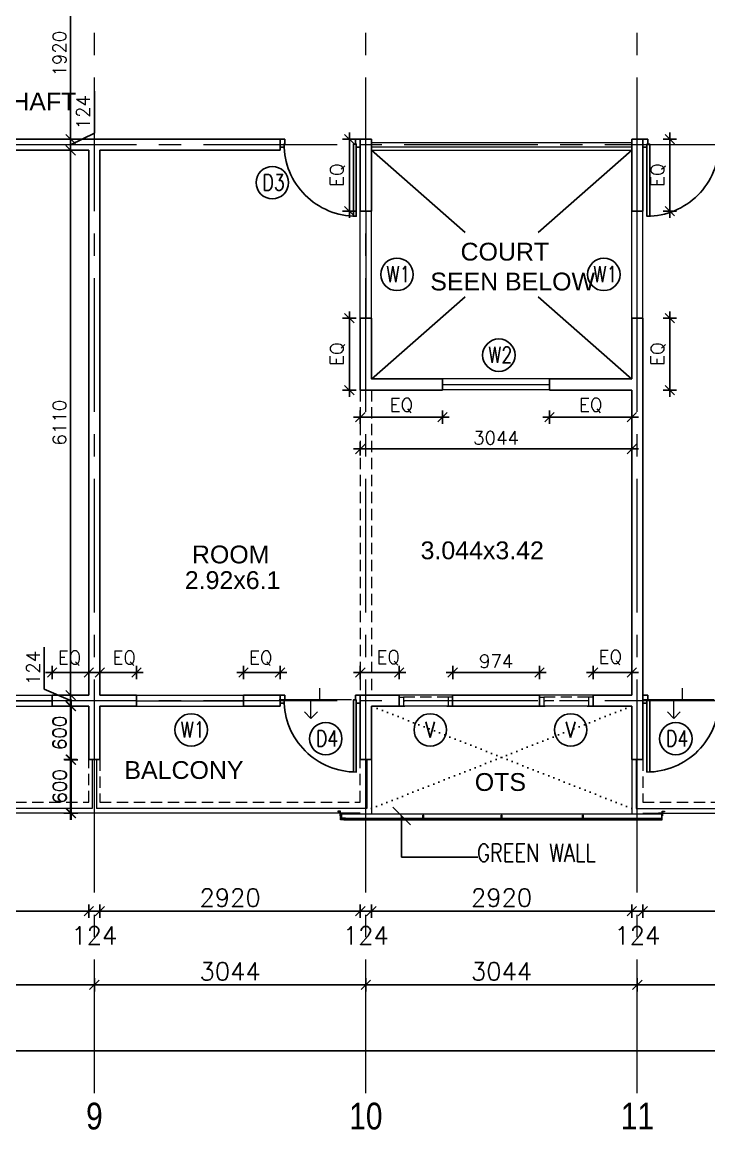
# Model space of a CAD drawing. Header units: inches. Extents: x -234845 to -176446, y -524542 to -442800.
# Drawn here: x -202691 to -194992, y -489235 to -476812 of the extents above; entities that cross this region are included whole.
import ezdxf
from ezdxf.enums import TextEntityAlignment as Align

# ---------------------------------------------------------------- set-up
doc = ezdxf.new("R2010")
doc.units = ezdxf.units.IN
doc.header["$MEASUREMENT"] = 0
doc.header["$PDMODE"] = 34
doc.header["$PDSIZE"] = -10
for name, pattern in [('CENTER2', [1.125, 0.75, -0.125, 0.125, -0.125]), ('DASHED', [19.05, 12.7, -6.35]), ('DOT2', [0.125, 0, -0.125]), ('HIDDEN', [0.375, 0.25, -0.125])]:
    doc.linetypes.add(name, pattern=pattern)
for name, color, linetype in [('ADOOR', 14, 'Continuous'), ('arrow', 23, 'Continuous'), ('Dim dotted', 30, 'Continuous'), ('Dimension', 10, 'Continuous'), ('DOOR', 34, 'Continuous'), ('GA', 4, 'Continuous'), ('GFRG PANELS', 4, 'Continuous'), ('GRID-TAGS', 31, 'Continuous'), ('MISC', 2, 'Continuous'), ('rail', 11, 'Continuous'), ('win tag', 144, 'Continuous')]:
    doc.layers.add(name, color=color, linetype=linetype)
for name, color, linetype, lineweight in [('DIM', 20, 'Continuous', 25), ('Grid', 254, 'Continuous', 15), ('TEXT', 32, 'Continuous', 18), ('win', 14, 'Continuous', 13)]:
    doc.layers.add(name, color=color, linetype=linetype, lineweight=lineweight)
doc.styles.add('ARIAL', font='arial.ttf')
doc.styles.add('RMTXT', font='romans.shx')
doc.styles.get("Standard").update_dxf_attribs({"font": 'arial.ttf'})
doc.styles.add('style1', font='romans.shx', dxfattribs={"width": 0.8})
doc.dimstyles.new('ELEV-DIM', dxfattribs={"dimtxt": 150, "dimasz": 1, "dimexe": 100, "dimexo": 150, "dimgap": 50, "dimtad": 1, "dimdec": 0, "dimzin": 0, "dimdsep": 46, "dimtxsty": 'RMTXT', "dimblk": 'ARH4', "dimcen": 0.09375, "dimdle": 100, "dimse1": 1, "dimse2": 1, "dimclrd": 256, "dimclre": 256, "dimclrt": 151, "dimadec": 0, "dimazin": 0, "dimtfac": 50, "dimtdec": 0, "dimtofl": 0, "dimtmove": 2, "dimatfit": 3, "dimldrblk": 'OBLIQUE', "dimfxl": 1, "dimtolj": 1, "dimtzin": 0, "dimlwd": -1, "dimlwe": -1, "dimarcsym": 0})

# ---------------------------------------------------------------- blocks, each defined once
blk = doc.blocks.new('D1000')
at = {"layer": 'DOOR'}
for points in [[(0, 940), (0, 1000), (100, 1000), (100, 950), (60, 950), (60, 940)], [(0, 60), (0, 0), (100, 0), (100, 50), (60, 50), (60, 60)]]:
    blk.add_lwpolyline(points, close=True, dxfattribs=at)
blk.add_lwpolyline([(60, 950, -0.414214), (960, 50), (60, 50), (60, 85), (959, 85)], format="xyb", dxfattribs=at)
blk = doc.blocks.new('W')
at = {"layer": 'win'}
for p, q in [((600, 124), (-600, 124)), ((600, 59), (-600, 59)), ((600, 0), (-600, 0))]:
    blk.add_line(p, q, dxfattribs=at)
blk = doc.blocks.new('ARH4')
for p, q in [((0, -75), (0, 75)), ((-53.033, -53.033), (53.033, 53.033)), ((75, 0), (-75, 0))]:
    blk.add_line(p, q)
blk = doc.blocks.new('*D583')
at = {"layer": 'DEFPOINTS', "color": 0, "transparency": 16777216}
for p in [(-183410, -485733), (-223252, -488267), (-223252, -488351)]:
    blk.add_point(p, dxfattribs=at)
at = {"layer": 'Dimension', "transparency": 16777216}
blk.add_line((-183411, -488351), (-223251, -488351), dxfattribs=at)
at = {"layer": 'Dimension', "transparency": 16777216, "rotation": 180}
blk.add_blockref('ARH4', (-223252, -488351), dxfattribs=at)
at = {"layer": 'Dimension', "transparency": 16777216}
blk.add_blockref('ARH4', (-183410, -488351), dxfattribs=at)
at = {"layer": 'Dimension', "color": 151, "lineweight": 0, "transparency": 16777216, "insert": (-203331, -488201), "char_height": 200, "attachment_point": 5, "style": 'RMTXT'}
blk.add_mtext('\\A1;39842', dxfattribs=at)
blk = doc.blocks.new('_Oblique')
at = {"color": 0, "linetype": 'ByBlock', "lineweight": -2}
blk.add_line((-0.5, -0.5), (0.5, 0.5), dxfattribs=at)
blk = doc.blocks.new('*D588')
at = {"layer": 'DEFPOINTS', "color": 0, "transparency": 16777216}
for p in [(-192750, -484865), (-195794, -485878), (-195794, -487608)]:
    blk.add_point(p, dxfattribs=at)
at = {"layer": 'Dimension', "transparency": 16777216}
blk.add_line((-192751, -487608), (-195793, -487608), dxfattribs=at)
at = {"layer": 'Dimension', "transparency": 16777216, "rotation": 180}
blk.add_blockref('ARH4', (-195794, -487608), dxfattribs=at)
at = {"layer": 'Dimension', "transparency": 16777216}
blk.add_blockref('ARH4', (-192750, -487608), dxfattribs=at)
at = {"layer": 'Dimension', "color": 151, "lineweight": 0, "transparency": 16777216, "insert": (-194272, -487458), "char_height": 200, "attachment_point": 5, "style": 'RMTXT'}
blk.add_mtext('\\A1;3044', dxfattribs=at)
blk = doc.blocks.new('*D589')
at = {"layer": 'DEFPOINTS', "color": 0, "transparency": 16777216}
for p in [(-195794, -484865), (-198838, -485878), (-198838, -487608)]:
    blk.add_point(p, dxfattribs=at)
at = {"layer": 'Dimension', "transparency": 16777216}
blk.add_line((-195795, -487608), (-198837, -487608), dxfattribs=at)
at = {"layer": 'Dimension', "transparency": 16777216, "rotation": 180}
blk.add_blockref('ARH4', (-198838, -487608), dxfattribs=at)
at = {"layer": 'Dimension', "transparency": 16777216}
blk.add_blockref('ARH4', (-195794, -487608), dxfattribs=at)
at = {"layer": 'Dimension', "color": 151, "lineweight": 0, "transparency": 16777216, "insert": (-197316, -487458), "char_height": 200, "attachment_point": 5, "style": 'RMTXT'}
blk.add_mtext('\\A1;3044', dxfattribs=at)
blk = doc.blocks.new('*D590')
at = {"layer": 'DEFPOINTS', "color": 0, "transparency": 16777216}
for p in [(-198838, -484865), (-201882, -485878), (-201882, -487608)]:
    blk.add_point(p, dxfattribs=at)
at = {"layer": 'Dimension', "transparency": 16777216}
blk.add_line((-198839, -487608), (-201881, -487608), dxfattribs=at)
at = {"layer": 'Dimension', "transparency": 16777216, "rotation": 180}
blk.add_blockref('ARH4', (-201882, -487608), dxfattribs=at)
at = {"layer": 'Dimension', "transparency": 16777216}
blk.add_blockref('ARH4', (-198838, -487608), dxfattribs=at)
at = {"layer": 'Dimension', "color": 151, "lineweight": 0, "transparency": 16777216, "insert": (-200360, -487458), "char_height": 200, "attachment_point": 5, "style": 'RMTXT'}
blk.add_mtext('\\A1;3044', dxfattribs=at)
blk = doc.blocks.new('*D591')
at = {"layer": 'DEFPOINTS', "color": 0, "transparency": 16777216}
for p in [(-201882, -484865), (-204926, -485878), (-204926, -487608)]:
    blk.add_point(p, dxfattribs=at)
at = {"layer": 'Dimension', "transparency": 16777216}
blk.add_line((-201883, -487608), (-204925, -487608), dxfattribs=at)
at = {"layer": 'Dimension', "transparency": 16777216, "rotation": 180}
blk.add_blockref('ARH4', (-204926, -487608), dxfattribs=at)
at = {"layer": 'Dimension', "transparency": 16777216}
blk.add_blockref('ARH4', (-201882, -487608), dxfattribs=at)
at = {"layer": 'Dimension', "color": 151, "lineweight": 0, "transparency": 16777216, "insert": (-203404, -487458), "char_height": 200, "attachment_point": 5, "style": 'RMTXT'}
blk.add_mtext('\\A1;3044', dxfattribs=at)
blk = doc.blocks.new('A$C22EE04D7')
at = {"layer": 'ADOOR', "linetype": 'Continuous', "lineweight": 0, "ltscale": 10}
blk.add_line((600, 8), (4193, 8), dxfattribs=at)
blk.add_lwpolyline([(650, 58), (600, 58), (600, 8), (606, 8), (606, 52), (650, 52), (650, 58)], dxfattribs=at)
at = {"layer": 'Dimension', "color": 2, "lineweight": 0}
for points in [[(587, 30), (593, 30), (593, -20), (565, -20), (565, -14), (587, -14), (587, 30)], [(633, 75), (593, 75), (593, 0), (633, 0), (633, 7), (600, 7), (600, 68), (633, 68), (633, 75)], [(1516, 24), (1522, 24), (1522, 74), (1494, 74), (1494, 68), (1516, 68), (1516, 24)], [(1528, 24), (1522, 24), (1522, 74), (1550, 74), (1550, 68), (1528, 68), (1528, 24)], [(2394, 24), (2400, 24), (2400, 74), (2372, 74), (2372, 68), (2394, 68), (2394, 24)], [(2406, 24), (2400, 24), (2400, 74), (2428, 74), (2428, 68), (2406, 68), (2406, 24)], [(3306, 24), (3312, 24), (3312, 74), (3284, 74), (3284, 68), (3306, 68), (3306, 24)], [(3318, 24), (3312, 24), (3312, 74), (3340, 74), (3340, 68), (3318, 68), (3318, 24)], [(4160, 75), (4200, 75), (4200, 0), (4160, 0), (4160, 7), (4193, 7), (4193, 68), (4160, 68), (4160, 75)], [(4206, 30), (4200, 30), (4200, -20), (4228, -20), (4228, -14), (4206, -14), (4206, 30)]]:
    blk.add_lwpolyline(points, dxfattribs=at)
at = {"layer": 'Dimension', "lineweight": 0}
for points in [[(600, 58), (1516, 58), (1516, 68), (600, 68)], [(1528, 58), (2394, 58), (2394, 68), (1528, 68)], [(2406, 58), (3306, 58), (3306, 68), (2406, 68)], [(3318, 58), (4193, 58), (4193, 68), (3318, 68)]]:
    blk.add_lwpolyline(points, close=True, dxfattribs=at)
at = {"layer": 'MISC', "color": 8, "lineweight": 0}
blk.add_line((633, 75), (4162, 75), dxfattribs=at)
blk = doc.blocks.new('*D665')
at = {"layer": 'DEFPOINTS', "color": 0, "transparency": 16777216}
for p in [(-204864, -484483), (-201944, -484483), (-201944, -486782)]:
    blk.add_point(p, dxfattribs=at)
at = {"layer": 'Dimension', "transparency": 16777216}
blk.add_line((-204863, -486782), (-201945, -486782), dxfattribs=at)
at = {"layer": 'Dimension', "transparency": 16777216, "rotation": 180}
blk.add_blockref('ARH4', (-204864, -486782), dxfattribs=at)
at = {"layer": 'Dimension', "transparency": 16777216}
blk.add_blockref('ARH4', (-201944, -486782), dxfattribs=at)
at = {"layer": 'Dimension', "color": 151, "lineweight": 0, "transparency": 16777216, "insert": (-203404, -486632), "char_height": 200, "attachment_point": 5, "style": 'RMTXT'}
blk.add_mtext('\\A1;2920', dxfattribs=at)
blk = doc.blocks.new('*D666')
at = {"layer": 'DEFPOINTS', "color": 0, "transparency": 16777216}
for p in [(-201944, -484471), (-201820, -484483), (-201820, -486782)]:
    blk.add_point(p, dxfattribs=at)
at = {"layer": 'Dimension', "transparency": 16777216}
blk.add_line((-201943, -486782), (-201821, -486782), dxfattribs=at)
at = {"layer": 'Dimension', "transparency": 16777216, "rotation": 180}
blk.add_blockref('ARH4', (-201944, -486782), dxfattribs=at)
at = {"layer": 'Dimension', "transparency": 16777216}
blk.add_blockref('ARH4', (-201820, -486782), dxfattribs=at)
at = {"layer": 'Dimension', "color": 151, "lineweight": 0, "transparency": 16777216, "insert": (-201882, -487055), "char_height": 200, "attachment_point": 5, "style": 'RMTXT'}
blk.add_mtext('\\A1;124', dxfattribs=at)
blk = doc.blocks.new('*D667')
at = {"layer": 'DEFPOINTS', "color": 0, "transparency": 16777216}
for p in [(-201820, -484483), (-198900, -484483), (-198900, -486782)]:
    blk.add_point(p, dxfattribs=at)
at = {"layer": 'Dimension', "transparency": 16777216}
blk.add_line((-201819, -486782), (-198901, -486782), dxfattribs=at)
at = {"layer": 'Dimension', "transparency": 16777216, "rotation": 180}
blk.add_blockref('ARH4', (-201820, -486782), dxfattribs=at)
at = {"layer": 'Dimension', "transparency": 16777216}
blk.add_blockref('ARH4', (-198900, -486782), dxfattribs=at)
at = {"layer": 'Dimension', "color": 151, "lineweight": 0, "transparency": 16777216, "insert": (-200360, -486632), "char_height": 200, "attachment_point": 5, "style": 'RMTXT'}
blk.add_mtext('\\A1;2920', dxfattribs=at)
blk = doc.blocks.new('*D668')
at = {"layer": 'DEFPOINTS', "color": 0, "transparency": 16777216}
for p in [(-198900, -484471), (-198776, -484483), (-198776, -486782)]:
    blk.add_point(p, dxfattribs=at)
at = {"layer": 'Dimension', "transparency": 16777216}
blk.add_line((-198899, -486782), (-198777, -486782), dxfattribs=at)
at = {"layer": 'Dimension', "transparency": 16777216, "rotation": 180}
blk.add_blockref('ARH4', (-198900, -486782), dxfattribs=at)
at = {"layer": 'Dimension', "transparency": 16777216}
blk.add_blockref('ARH4', (-198776, -486782), dxfattribs=at)
at = {"layer": 'Dimension', "color": 151, "lineweight": 0, "transparency": 16777216, "insert": (-198838, -487055), "char_height": 200, "attachment_point": 5, "style": 'RMTXT'}
blk.add_mtext('\\A1;124', dxfattribs=at)
blk = doc.blocks.new('*D669')
at = {"layer": 'DEFPOINTS', "color": 0, "transparency": 16777216}
for p in [(-198776, -484483), (-195856, -484483), (-195856, -486782)]:
    blk.add_point(p, dxfattribs=at)
at = {"layer": 'Dimension', "transparency": 16777216}
blk.add_line((-198775, -486782), (-195857, -486782), dxfattribs=at)
at = {"layer": 'Dimension', "transparency": 16777216, "rotation": 180}
blk.add_blockref('ARH4', (-198776, -486782), dxfattribs=at)
at = {"layer": 'Dimension', "transparency": 16777216}
blk.add_blockref('ARH4', (-195856, -486782), dxfattribs=at)
at = {"layer": 'Dimension', "color": 151, "lineweight": 0, "transparency": 16777216, "insert": (-197316, -486632), "char_height": 200, "attachment_point": 5, "style": 'RMTXT'}
blk.add_mtext('\\A1;2920', dxfattribs=at)
blk = doc.blocks.new('*D670')
at = {"layer": 'DEFPOINTS', "color": 0, "transparency": 16777216}
for p in [(-195856, -484471), (-195732, -484483), (-195732, -486782)]:
    blk.add_point(p, dxfattribs=at)
at = {"layer": 'Dimension', "transparency": 16777216}
blk.add_line((-195855, -486782), (-195733, -486782), dxfattribs=at)
at = {"layer": 'Dimension', "transparency": 16777216, "rotation": 180}
blk.add_blockref('ARH4', (-195856, -486782), dxfattribs=at)
at = {"layer": 'Dimension', "transparency": 16777216}
blk.add_blockref('ARH4', (-195732, -486782), dxfattribs=at)
at = {"layer": 'Dimension', "color": 151, "lineweight": 0, "transparency": 16777216, "insert": (-195794, -487055), "char_height": 200, "attachment_point": 5, "style": 'RMTXT'}
blk.add_mtext('\\A1;124', dxfattribs=at)
blk = doc.blocks.new('*D671')
at = {"layer": 'DEFPOINTS', "color": 0, "transparency": 16777216}
for p in [(-195732, -484483), (-192812, -484483), (-192812, -486782)]:
    blk.add_point(p, dxfattribs=at)
at = {"layer": 'Dimension', "transparency": 16777216}
blk.add_line((-195731, -486782), (-192813, -486782), dxfattribs=at)
at = {"layer": 'Dimension', "transparency": 16777216, "rotation": 180}
blk.add_blockref('ARH4', (-195732, -486782), dxfattribs=at)
at = {"layer": 'Dimension', "transparency": 16777216}
blk.add_blockref('ARH4', (-192812, -486782), dxfattribs=at)
at = {"layer": 'Dimension', "color": 151, "lineweight": 0, "transparency": 16777216, "insert": (-194272, -486632), "char_height": 200, "attachment_point": 5, "style": 'RMTXT'}
blk.add_mtext('\\A1;2920', dxfattribs=at)
blk = doc.blocks.new('*D697')
at = {"layer": 'DEFPOINTS', "color": 0, "transparency": 16777216}
for p in [(-201944, -484484), (-202142, -485084), (-201944, -485084)]:
    blk.add_point(p, dxfattribs=at)
at = {"layer": 'Dim dotted', "transparency": 16777216}
blk.add_line((-202142, -484485), (-202142, -485083), dxfattribs=at)
for p, rotation in [((-202142, -484484), 90), ((-202142, -485084), 270)]:
    blk.add_blockref('ARH4', p, dxfattribs=dict(at, rotation=rotation))
at = {"layer": 'Dim dotted', "color": 151, "transparency": 16777216, "insert": (-202269, -484784), "char_height": 150, "attachment_point": 5, "rotation": 90, "style": 'RMTXT'}
blk.add_mtext('\\A1;600', dxfattribs=at)
blk = doc.blocks.new('*D698')
at = {"layer": 'DEFPOINTS', "color": 0, "transparency": 16777216}
for p in [(-201944, -485084), (-202142, -485684), (-201944, -485684)]:
    blk.add_point(p, dxfattribs=at)
at = {"layer": 'Dim dotted', "transparency": 16777216}
blk.add_line((-202142, -485085), (-202142, -485683), dxfattribs=at)
for p, rotation in [((-202142, -485084), 90), ((-202142, -485684), 270)]:
    blk.add_blockref('ARH4', p, dxfattribs=dict(at, rotation=rotation))
at = {"layer": 'Dim dotted', "color": 151, "transparency": 16777216, "insert": (-202267, -485384), "char_height": 150, "attachment_point": 5, "rotation": 90, "style": 'RMTXT'}
blk.add_mtext('\\A1;600', dxfattribs=at)
blk = doc.blocks.new('*D735')
at = {"layer": 'DEFPOINTS', "color": 0, "transparency": 16777216}
for p in [(-195684, -480132), (-195429, -480132), (-195684, -480939)]:
    blk.add_point(p, dxfattribs=at)
at = {"layer": 'Dim dotted', "transparency": 16777216}
blk.add_line((-195429, -480938), (-195429, -480133), dxfattribs=at)
for p, rotation in [((-195429, -480132), 90), ((-195429, -480939), 270)]:
    blk.add_blockref('ARH4', p, dxfattribs=dict(at, rotation=rotation))
at = {"layer": 'Dim dotted', "color": 151, "transparency": 16777216, "insert": (-195561, -480535), "char_height": 150, "attachment_point": 5, "rotation": 90, "style": 'RMTXT'}
blk.add_mtext('\\A1;EQ', dxfattribs=at)
blk = doc.blocks.new('*D736')
at = {"layer": 'DEFPOINTS', "color": 0, "transparency": 16777216}
for p in [(-195684, -478125), (-195429, -478125), (-195684, -478932)]:
    blk.add_point(p, dxfattribs=at)
at = {"layer": 'Dim dotted', "transparency": 16777216}
blk.add_line((-195429, -478931), (-195429, -478126), dxfattribs=at)
for p, rotation in [((-195429, -478125), 90), ((-195429, -478932), 270)]:
    blk.add_blockref('ARH4', p, dxfattribs=dict(at, rotation=rotation))
at = {"layer": 'Dim dotted', "color": 151, "transparency": 16777216, "insert": (-195561, -478528), "char_height": 150, "attachment_point": 5, "rotation": 90, "style": 'RMTXT'}
blk.add_mtext('\\A1;EQ', dxfattribs=at)
blk = doc.blocks.new('*D737')
at = {"layer": 'DEFPOINTS', "color": 0, "transparency": 16777216}
for p in [(-199023, -480132), (-198856, -480132), (-198730, -480939)]:
    blk.add_point(p, dxfattribs=at)
at = {"layer": 'Dim dotted', "transparency": 16777216}
blk.add_line((-199023, -480938), (-199023, -480133), dxfattribs=at)
for p, rotation in [((-199023, -480132), 90), ((-199023, -480939), 270)]:
    blk.add_blockref('ARH4', p, dxfattribs=dict(at, rotation=rotation))
at = {"layer": 'Dim dotted', "color": 151, "transparency": 16777216, "insert": (-199155, -480535), "char_height": 150, "attachment_point": 5, "rotation": 90, "style": 'RMTXT'}
blk.add_mtext('\\A1;EQ', dxfattribs=at)
blk = doc.blocks.new('*D738')
at = {"layer": 'DEFPOINTS', "color": 0, "transparency": 16777216}
for p in [(-199278, -478125), (-199023, -478125), (-199278, -478932)]:
    blk.add_point(p, dxfattribs=at)
at = {"layer": 'Dim dotted', "transparency": 16777216}
blk.add_line((-199023, -478931), (-199023, -478126), dxfattribs=at)
for p, rotation in [((-199023, -478125), 90), ((-199023, -478932), 270)]:
    blk.add_blockref('ARH4', p, dxfattribs=dict(at, rotation=rotation))
at = {"layer": 'Dim dotted', "color": 151, "transparency": 16777216, "insert": (-199155, -478528), "char_height": 150, "attachment_point": 5, "rotation": 90, "style": 'RMTXT'}
blk.add_mtext('\\A1;EQ', dxfattribs=at)
blk = doc.blocks.new('A$C0E977AF4')
at = {"layer": 'TEXT', "color": 3, "linetype": 'DASHED', "ltscale": 8}
for p, q in [((23748, -9813), (24048, -9663)), ((24048, -9813), (23748, -9663)), ((36992, -15712), (36842, -15012)), ((36992, -15012), (36842, -15712))]:
    blk.add_line(p, q, dxfattribs=at)
for points in [[(24048, -9663), (23748, -9663), (23748, -9813), (24048, -9813)], [(36842, -15012), (36842, -15712), (36992, -15712), (36992, -15012)]]:
    blk.add_lwpolyline(points, close=True, dxfattribs=at)
blk = doc.blocks.new('*D754')
at = {"layer": 'DEFPOINTS', "color": 0, "transparency": 16777216}
for p in [(-201944, -484105), (-202354, -484360), (-201944, -484360)]:
    blk.add_point(p, dxfattribs=at)
at = {"layer": 'Dim dotted', "transparency": 16777216}
blk.add_line((-202353, -484105), (-201945, -484105), dxfattribs=at)
at = {"layer": 'Dim dotted', "transparency": 16777216, "rotation": 180}
blk.add_blockref('ARH4', (-202354, -484105), dxfattribs=at)
at = {"layer": 'Dim dotted', "transparency": 16777216}
blk.add_blockref('ARH4', (-201944, -484105), dxfattribs=at)
at = {"layer": 'Dim dotted', "color": 151, "transparency": 16777216, "insert": (-202160, -483946), "char_height": 150, "attachment_point": 5, "style": 'RMTXT'}
blk.add_mtext('\\A1;EQ', dxfattribs=at)
blk = doc.blocks.new('V')
at = {"layer": 'win'}
for p, q in [((300, 124), (-300, 124)), ((-300, 100), (-250, 100)), ((-300, 100), (-250, 100)), ((-300, 0), (-300, 100)), ((-300, 0), (-235, 0)), ((-235, 0), (-300, 0)), ((-250, 100), (-250, 60)), ((-250, 60), (-235, 60)), ((-250, 60), (-250, 0)), ((235, 0), (-235, 0)), ((250, 60), (235, 60)), ((300, 0), (235, 0)), ((235, 0), (300, 0)), ((300, 100), (250, 100)), ((300, 100), (250, 100)), ((250, 100), (250, 60)), ((250, 60), (250, 0)), ((300, 0), (300, 100))]:
    blk.add_line(p, q, dxfattribs=at)
at = {"layer": 'win', "linetype": 'HIDDEN', "ltscale": 500}
for p, q in [((250, 100), (-250, 100)), ((235, 60), (-235, 60))]:
    blk.add_line(p, q, dxfattribs=at)
blk = doc.blocks.new('*D756')
at = {"layer": 'DEFPOINTS', "color": 0, "transparency": 16777216}
for p in [(-195856, -484105), (-196290, -484360), (-195856, -484360)]:
    blk.add_point(p, dxfattribs=at)
at = {"layer": 'Dim dotted', "transparency": 16777216}
blk.add_line((-196289, -484105), (-195857, -484105), dxfattribs=at)
at = {"layer": 'Dim dotted', "transparency": 16777216, "rotation": 180}
blk.add_blockref('ARH4', (-196290, -484105), dxfattribs=at)
at = {"layer": 'Dim dotted', "transparency": 16777216}
blk.add_blockref('ARH4', (-195856, -484105), dxfattribs=at)
at = {"layer": 'Dim dotted', "color": 151, "transparency": 16777216, "insert": (-196097, -483937), "char_height": 150, "attachment_point": 5, "style": 'RMTXT'}
blk.add_mtext('\\A1;EQ', dxfattribs=at)
blk = doc.blocks.new('*D757')
at = {"layer": 'DEFPOINTS', "color": 0, "transparency": 16777216}
for p in [(-198465, -484105), (-198465, -484402), (-198900, -484518)]:
    blk.add_point(p, dxfattribs=at)
at = {"layer": 'Dim dotted', "transparency": 16777216}
blk.add_line((-198899, -484105), (-198466, -484105), dxfattribs=at)
at = {"layer": 'Dim dotted', "transparency": 16777216, "rotation": 180}
blk.add_blockref('ARH4', (-198900, -484105), dxfattribs=at)
at = {"layer": 'Dim dotted', "transparency": 16777216}
blk.add_blockref('ARH4', (-198465, -484105), dxfattribs=at)
at = {"layer": 'Dim dotted', "color": 151, "transparency": 16777216, "insert": (-198587, -483940), "char_height": 150, "attachment_point": 5, "style": 'RMTXT'}
blk.add_mtext('\\A1;EQ', dxfattribs=at)
blk = doc.blocks.new('*D758')
at = {"layer": 'DEFPOINTS', "color": 0, "transparency": 16777216}
for p in [(-196890, -484105), (-197864, -484433), (-196890, -484453)]:
    blk.add_point(p, dxfattribs=at)
at = {"layer": 'Dim dotted', "transparency": 16777216}
blk.add_line((-197863, -484105), (-196891, -484105), dxfattribs=at)
at = {"layer": 'Dim dotted', "transparency": 16777216, "rotation": 180}
blk.add_blockref('ARH4', (-197864, -484105), dxfattribs=at)
at = {"layer": 'Dim dotted', "transparency": 16777216}
blk.add_blockref('ARH4', (-196890, -484105), dxfattribs=at)
at = {"layer": 'Dim dotted', "color": 151, "transparency": 16777216, "insert": (-197377, -483980), "char_height": 150, "attachment_point": 5, "style": 'RMTXT'}
blk.add_mtext('\\A1;974', dxfattribs=at)
blk = doc.blocks.new('*D759')
at = {"layer": 'DEFPOINTS', "color": 0, "transparency": 16777216}
for p in [(-199800, -484105), (-200210, -484360), (-199800, -484360)]:
    blk.add_point(p, dxfattribs=at)
at = {"layer": 'Dim dotted', "transparency": 16777216}
blk.add_line((-200209, -484105), (-199801, -484105), dxfattribs=at)
at = {"layer": 'Dim dotted', "transparency": 16777216, "rotation": 180}
blk.add_blockref('ARH4', (-200210, -484105), dxfattribs=at)
at = {"layer": 'Dim dotted', "transparency": 16777216}
blk.add_blockref('ARH4', (-199800, -484105), dxfattribs=at)
at = {"layer": 'Dim dotted', "color": 151, "transparency": 16777216, "insert": (-200016, -483946), "char_height": 150, "attachment_point": 5, "style": 'RMTXT'}
blk.add_mtext('\\A1;EQ', dxfattribs=at)
blk = doc.blocks.new('*D760')
at = {"layer": 'DEFPOINTS', "color": 0, "transparency": 16777216}
for p in [(-201820, -484105), (-201820, -484360), (-201410, -484360)]:
    blk.add_point(p, dxfattribs=at)
at = {"layer": 'Dim dotted', "transparency": 16777216}
blk.add_line((-201411, -484105), (-201819, -484105), dxfattribs=at)
at = {"layer": 'Dim dotted', "transparency": 16777216, "rotation": 180}
blk.add_blockref('ARH4', (-201820, -484105), dxfattribs=at)
at = {"layer": 'Dim dotted', "transparency": 16777216}
blk.add_blockref('ARH4', (-201410, -484105), dxfattribs=at)
at = {"layer": 'Dim dotted', "color": 151, "transparency": 16777216, "insert": (-201547, -483946), "char_height": 150, "attachment_point": 5, "style": 'RMTXT'}
blk.add_mtext('\\A1;EQ', dxfattribs=at)
blk = doc.blocks.new('*D766')
at = {"layer": 'DEFPOINTS', "color": 0, "transparency": 16777216}
for p in [(-196778, -480937), (-195856, -481065), (-195856, -481242)]:
    blk.add_point(p, dxfattribs=at)
at = {"layer": 'Dim dotted', "transparency": 16777216}
blk.add_line((-196777, -481242), (-195857, -481242), dxfattribs=at)
at = {"layer": 'Dim dotted', "transparency": 16777216, "rotation": 180}
blk.add_blockref('ARH4', (-196778, -481242), dxfattribs=at)
at = {"layer": 'Dim dotted', "transparency": 16777216}
blk.add_blockref('ARH4', (-195856, -481242), dxfattribs=at)
at = {"layer": 'Dim dotted', "color": 151, "transparency": 16777216, "insert": (-196317, -481110), "char_height": 150, "attachment_point": 5, "style": 'RMTXT'}
blk.add_mtext('\\A1;EQ', dxfattribs=at)
blk = doc.blocks.new('*D767')
at = {"layer": 'DEFPOINTS', "color": 0, "transparency": 16777216}
for p in [(-198900, -480852), (-197978, -481066), (-197978, -481243)]:
    blk.add_point(p, dxfattribs=at)
at = {"layer": 'Dim dotted', "transparency": 16777216}
blk.add_line((-198899, -481243), (-197979, -481243), dxfattribs=at)
at = {"layer": 'Dim dotted', "transparency": 16777216, "rotation": 180}
blk.add_blockref('ARH4', (-198900, -481243), dxfattribs=at)
at = {"layer": 'Dim dotted', "transparency": 16777216}
blk.add_blockref('ARH4', (-197978, -481243), dxfattribs=at)
at = {"layer": 'Dim dotted', "color": 151, "transparency": 16777216, "insert": (-198439, -481111), "char_height": 150, "attachment_point": 5, "style": 'RMTXT'}
blk.add_mtext('\\A1;EQ', dxfattribs=at)
blk = doc.blocks.new('*D919')
at = {"layer": 'DEFPOINTS', "color": 0, "transparency": 16777216}
for p in [(-195856, -481599), (-198900, -482152), (-195856, -482058)]:
    blk.add_point(p, dxfattribs=at)
at = {"layer": 'Dim dotted', "transparency": 16777216}
blk.add_line((-198899, -481599), (-195857, -481599), dxfattribs=at)
at = {"layer": 'Dim dotted', "transparency": 16777216, "rotation": 180}
blk.add_blockref('ARH4', (-198900, -481599), dxfattribs=at)
at = {"layer": 'Dim dotted', "transparency": 16777216}
blk.add_blockref('ARH4', (-195856, -481599), dxfattribs=at)
at = {"layer": 'Dim dotted', "color": 151, "transparency": 16777216, "insert": (-197378, -481474), "char_height": 150, "attachment_point": 5, "style": 'RMTXT'}
blk.add_mtext('\\A1;3044', dxfattribs=at)
blk = doc.blocks.new('*D783')
at = {"layer": 'DEFPOINTS', "color": 0, "transparency": 16777216}
for p in [(-201950, -484483), (-202148, -485083), (-201950, -485083)]:
    blk.add_point(p, dxfattribs=at)
at = {"layer": 'Dim dotted', "transparency": 16777216}
blk.add_line((-202148, -484484), (-202148, -485082), dxfattribs=at)
for p, rotation in [((-202148, -484483), 90), ((-202148, -485083), 270)]:
    blk.add_blockref('ARH4', p, dxfattribs=dict(at, rotation=rotation))
at = {"layer": 'Dim dotted', "color": 151, "transparency": 16777216, "insert": (-202275, -484783), "char_height": 150, "attachment_point": 5, "rotation": 90, "style": 'RMTXT'}
blk.add_mtext('\\A1;600', dxfattribs=at)
blk = doc.blocks.new('*D784')
at = {"layer": 'DEFPOINTS', "color": 0, "transparency": 16777216}
for p in [(-201950, -485083), (-202148, -485683), (-201950, -485683)]:
    blk.add_point(p, dxfattribs=at)
at = {"layer": 'Dim dotted', "transparency": 16777216}
blk.add_line((-202148, -485084), (-202148, -485682), dxfattribs=at)
for p, rotation in [((-202148, -485083), 90), ((-202148, -485683), 270)]:
    blk.add_blockref('ARH4', p, dxfattribs=dict(at, rotation=rotation))
at = {"layer": 'Dim dotted', "color": 151, "transparency": 16777216, "insert": (-202273, -485383), "char_height": 150, "attachment_point": 5, "rotation": 90, "style": 'RMTXT'}
blk.add_mtext('\\A1;600', dxfattribs=at)
blk = doc.blocks.new('*D789')
at = {"layer": 'DEFPOINTS', "color": 0, "transparency": 16777216}
for p in [(-201421, -476205), (-202148, -478125), (-201421, -478125)]:
    blk.add_point(p, dxfattribs=at)
at = {"layer": 'Dim dotted', "transparency": 16777216}
blk.add_line((-202148, -476206), (-202148, -478124), dxfattribs=at)
for p, rotation in [((-202148, -476205), 90), ((-202148, -478125), 270)]:
    blk.add_blockref('ARH4', p, dxfattribs=dict(at, rotation=rotation))
at = {"layer": 'Dim dotted', "color": 151, "transparency": 16777216, "insert": (-202273, -477165), "char_height": 150, "attachment_point": 5, "rotation": 90, "style": 'RMTXT'}
blk.add_mtext('\\A1;1920', dxfattribs=at)
blk = doc.blocks.new('*D790')
at = {"layer": 'DEFPOINTS', "color": 0, "transparency": 16777216}
for p in [(-201622, -478125), (-202148, -478249), (-201622, -478249)]:
    blk.add_point(p, dxfattribs=at)
at = {"layer": 'Dim dotted', "transparency": 16777216}
for p, q in [((-201882, -478057), (-201882, -477586)), ((-202148, -478187), (-201882, -478057)), ((-202148, -478126), (-202148, -478248))]:
    blk.add_line(p, q, dxfattribs=at)
for p, rotation in [((-202148, -478125), 90), ((-202148, -478249), 270)]:
    blk.add_blockref('ARH4', p, dxfattribs=dict(at, rotation=rotation))
at = {"layer": 'Dim dotted', "color": 151, "transparency": 16777216, "insert": (-202007, -477822), "char_height": 150, "attachment_point": 5, "rotation": 90, "style": 'RMTXT'}
blk.add_mtext('\\A1;124', dxfattribs=at)
blk = doc.blocks.new('*D791')
at = {"layer": 'DEFPOINTS', "color": 0, "transparency": 16777216}
for p in [(-201535, -478249), (-202148, -484359), (-201473, -484359)]:
    blk.add_point(p, dxfattribs=at)
at = {"layer": 'Dim dotted', "transparency": 16777216}
blk.add_line((-202148, -478250), (-202148, -484358), dxfattribs=at)
for p, rotation in [((-202148, -478249), 90), ((-202148, -484359), 270)]:
    blk.add_blockref('ARH4', p, dxfattribs=dict(at, rotation=rotation))
at = {"layer": 'Dim dotted', "color": 151, "transparency": 16777216, "insert": (-202273, -481304), "char_height": 150, "attachment_point": 5, "rotation": 90, "style": 'RMTXT'}
blk.add_mtext('\\A1;6110', dxfattribs=at)
blk = doc.blocks.new('*D792')
at = {"layer": 'DEFPOINTS', "color": 0, "transparency": 16777216}
for p in [(-201622, -484359), (-202148, -484483), (-201622, -484483)]:
    blk.add_point(p, dxfattribs=at)
at = {"layer": 'Dim dotted', "transparency": 16777216}
for p, q in [((-202443, -484291), (-202443, -483820)), ((-202148, -484421), (-202443, -484291)), ((-202148, -484360), (-202148, -484482))]:
    blk.add_line(p, q, dxfattribs=at)
for p, rotation in [((-202148, -484359), 90), ((-202148, -484483), 270)]:
    blk.add_blockref('ARH4', p, dxfattribs=dict(at, rotation=rotation))
at = {"layer": 'Dim dotted', "color": 151, "transparency": 16777216, "insert": (-202568, -484056), "char_height": 150, "attachment_point": 5, "rotation": 90, "style": 'RMTXT'}
blk.add_mtext('\\A1;124', dxfattribs=at)
blk = doc.blocks.new('A$C31256860')
at = {"layer": 'TEXT'}
for p, q in [((129, 0), (0, 0)), ((129, -98), (129, 0)), ((337, -98), (129, -98)), ((337, -98), (264, -25)), ((337, -98), (264, -170))]:
    blk.add_line(p, q, dxfattribs=at)

msp = doc.modelspace()

# ---------------------------------------------------------------- linework, layer by layer
at = {"layer": 'ADOOR', "lineweight": 0}
for p, q in [((-198776, -478248.6), (-195856, -478248.6)), ((-198999, -484412.6), (-199809, -484412.6)), ((-194931, -484412.6), (-195741, -484412.6))]:
    msp.add_line(p, q, dxfattribs=at)
at = {"layer": 'ADOOR', "linetype": 'DASHED', "lineweight": 0, "ltscale": 10}
for p, q in [((-198900, -480937.8), (-198900, -484358.6)), ((-198776, -480937.8), (-198776, -484358.6))]:
    msp.add_line(p, q, dxfattribs=at)
for points in [[(-204864, -485083.5), (-204864, -485559.5), (-201944, -485559.5), (-201944, -485083.5)], [(-201820, -485082.6), (-201820, -485558.6), (-198900, -485558.6), (-198900, -485082.6)], [(-195732, -485082.6), (-195732, -485558.6), (-192812, -485558.6), (-192812, -485082.6)]]:
    msp.add_lwpolyline(points, dxfattribs=at)
at = {"layer": 'Dim dotted', "color": 8, "ltscale": 500}
for p, q in [((-197724.6, -479172.6), (-198776, -478248.6)), ((-195856, -478248.6), (-196907.4, -479172.6)), ((-197725.8, -479891.7), (-198776, -480814.6)), ((-195856, -480814.6), (-196906.2, -479891.7))]:
    msp.add_line(p, q, dxfattribs=at)
at = {"layer": 'Dim dotted', "linetype": 'DOT2', "ltscale": 500}
for p, q in [((-195856, -485632.6), (-198776, -484482.6)), ((-198776, -485632.6), (-195856, -484482.6))]:
    msp.add_line(p, q, dxfattribs=at)
at = {"layer": 'GFRG PANELS'}
for p, q in [((-199800, -478124.6), (-203964, -478124.6)), ((-199800, -478248.6), (-199800, -478124.6)), ((-198900, -478124.6), (-198900, -478931.2)), ((-198900, -478124.6), (-198776, -478124.6)), ((-198776, -478124.6), (-198776, -478931.2)), ((-195856, -478124.6), (-195856, -478931.2)), ((-195732, -478124.6), (-195856, -478124.6)), ((-195732, -478124.6), (-195732, -478931.2)), ((-203964, -478248.6), (-201944, -478248.6)), ((-201944, -478248.6), (-201944, -484358.6)), ((-199800, -478248.6), (-201820, -478248.6)), ((-201820, -478248.6), (-201820, -484358.6)), ((-198900, -478931.2), (-198776, -478931.2)), ((-195732, -478931.2), (-195856, -478931.2)), ((-198900, -480131.2), (-198900, -480937.8)), ((-198900, -480131.2), (-198776, -480131.2)), ((-198776, -480131.2), (-198776, -480813.8)), ((-195856, -480131.2), (-195856, -480813.8)), ((-195732, -480131.2), (-195856, -480131.2)), ((-195732, -480131.2), (-195732, -485082.6)), ((-198776, -480813.8), (-197978, -480813.8)), ((-197978, -480813.8), (-197978, -480937.8)), ((-195856, -480813.8), (-196778, -480813.8)), ((-196778, -480813.8), (-196778, -480937.8)), ((-197978, -480937.8), (-198900, -480937.8)), ((-195856, -480937.8), (-196778, -480937.8)), ((-195856, -480937.8), (-195856, -484358.6)), ((-202354, -484358.6), (-202354, -484482.6)), ((-201944, -484358.6), (-202354, -484358.6)), ((-201820, -484358.6), (-201410, -484358.6)), ((-201410, -484358.6), (-201410, -484482.6)), ((-200210, -484358.6), (-200210, -484482.6)), ((-199800, -484358.6), (-200210, -484358.6)), ((-199800, -484482.6), (-199800, -484358.6)), ((-198900, -484358.6), (-198900, -485082.6)), ((-198465, -484358.6), (-198900, -484358.6)), ((-198465, -484482.6), (-198465, -484358.6)), ((-196890.5, -484358.6), (-197865, -484358.6)), ((-197865, -484482.6), (-197865, -484358.6)), ((-196890.5, -484482.6), (-196890.5, -484358.6)), ((-195856, -484358.6), (-196290.5, -484358.6)), ((-196290.5, -484482.6), (-196290.5, -484358.6)), ((-201944, -484482.6), (-202354, -484482.6)), ((-201944, -484482.6), (-201944, -485082.6)), ((-201820, -484482.6), (-201820, -485082.6)), ((-201410, -484482.6), (-201820, -484482.6)), ((-199800, -484482.6), (-200210, -484482.6)), ((-198776, -484482.6), (-198776, -485082.6)), ((-198465, -484482.6), (-198776, -484482.6)), ((-196890.5, -484482.6), (-197865, -484482.6)), ((-195856, -484482.6), (-196290.5, -484482.6)), ((-195856, -484482.6), (-195856, -485082.6)), ((-201820, -485082.6), (-201944, -485082.6)), ((-198776, -485082.6), (-198900, -485082.6)), ((-195732, -485082.6), (-195856, -485082.6))]:
    msp.add_line(p, q, dxfattribs=at)
at = {"layer": 'Grid', "linetype": 'CENTER2', "lineweight": 5, "ltscale": 2000}
for p, q in [((-201882, -485682.6), (-201882, -465709.6)), ((-198838, -485682.6), (-198838, -465709.6)), ((-195794, -485682.6), (-195794, -465709.6)), ((-183410, -478186.6), (-233183.3, -478186.6)), ((-183410, -484420.6), (-233183.4, -484429.1)), ((-201882, -488823.8), (-201882, -485682.6)), ((-198838, -488823.8), (-198838, -485682.6)), ((-195794, -488823.8), (-195794, -485682.6))]:
    msp.add_line(p, q, dxfattribs=at)
at = {"layer": 'rail', "lineweight": 5, "ltscale": 100}
for p, q in [((-198776, -478161.6), (-195856, -478161.6)), ((-198776, -478211.6), (-195856, -478211.6)), ((-201907, -485082.6), (-201907, -485632.6)), ((-201857, -485082.6), (-201857, -485632.6)), ((-198826, -485082.6), (-198826, -485632.6)), ((-198776, -485082.6), (-198776, -485682.6)), ((-195856, -485082.6), (-195856, -485682.6)), ((-195806, -485082.6), (-195806, -485632.6)), ((-198900, -485682.6), (-204988, -485682.6)), ((-201907, -485632.6), (-204938, -485632.6)), ((-201820, -485682.6), (-201944, -485682.6)), ((-198826, -485632.6), (-201857, -485632.6)), ((-195806, -485632.6), (-192738, -485632.6)), ((-195732, -485682.6), (-192688, -485682.6))]:
    msp.add_line(p, q, dxfattribs=at)
at = {"layer": 'win tag'}
for centre in [(-199886.4, -478611.8), (-198489.2, -479641.1), (-196169.2, -479641.1), (-197347, -480546.5), (-200795.9, -484749.7), (-198116, -484749.7), (-196541, -484749.7), (-199287.1, -484848.2), (-195362.2, -484848.2)]:
    msp.add_circle(centre, 181.8, dxfattribs=at)

# ---------------------------------------------------------------- block references
msp.add_blockref('A$C0E977AF4', (-229486, -468646.6))
msp.add_blockref('A$C0E977AF4', (-229486, -468646.6))
at = {"layer": 'ADOOR', "yscale": 0.9000000000000007, "zscale": 0.9000000000000007}
for p, xscale, rotation in [((-198900, -478124.6), -0.9000000000000007, 90), ((-195732, -478124.6), 0.9000000000000007, 270)]:
    msp.add_blockref('D1000', p, dxfattribs=dict(at, xscale=xscale, rotation=rotation))
at = {"layer": 'ADOOR', "color": 6, "ltscale": 1000, "yscale": 0.9000000000000007, "zscale": 0.9000000000000007}
for p, xscale, rotation in [((-198900, -484358.6), -0.9000000000000007, 90), ((-195732, -484358.6), 0.9000000000000007, 270)]:
    msp.add_blockref('D1000', p, dxfattribs=dict(at, xscale=xscale, rotation=rotation))
at = {"layer": 'DIM', "rotation": 270}
for p in [(-199355.2, -484283.3), (-195287.2, -484283.3)]:
    msp.add_blockref('A$C31256860', p, dxfattribs=at)
at = {"layer": 'GA', "lineweight": 0, "xscale": -1, "rotation": 180}
msp.add_blockref('A$C22EE04D7', (-199716, -485682.6), dxfattribs=at)
at = {"layer": 'win', "lineweight": 0, "xscale": -1, "rotation": 90}
msp.add_blockref('W', (-198776, -479531.2), dxfattribs=at)
at = {"layer": 'win', "lineweight": 0, "rotation": 270}
msp.add_blockref('W', (-195856, -479531.2), dxfattribs=at)
at = {"layer": 'win', "lineweight": 0}
msp.add_blockref('W', (-197378, -480936.9), dxfattribs=at)
at = {"layer": 'win', "lineweight": 0, "xscale": -1}
for p in [(-202954, -484482.6), (-200810, -484482.6)]:
    msp.add_blockref('W', p, dxfattribs=at)
at = {"layer": 'win', "lineweight": 0, "zscale": 0.5}
for p in [(-198165, -484482.6), (-196590.5, -484482.6)]:
    msp.add_blockref('V', p, dxfattribs=at)

# ---------------------------------------------------------------- texts
at = {"layer": 'GRID-TAGS', "style": 'ARIAL', "width": 0.8}
for tag, p in [('9', (-201881.6, -489081.1)), ('10', (-198837.6, -489081.1)), ('11', (-195793.6, -489081.1))]:
    msp.add_attdef(tag, text='', height=300, dxfattribs=at).set_placement(p, align=Align.MIDDLE_CENTER)
at = {"layer": 'TEXT'}
for s, p in [('ELECTRICAL SHAFT', (-204799.8, -477802)), ('COURT', (-197775.9, -479485.9)), ('SEEN BELOW', (-198115.5, -479821)), ('3.044x3.42', (-198224.2, -482835.9)), ('ROOM', (-200787.8, -482882.1)), ('2.92x6.1', (-200867.6, -483169.8)), ('BALCONY', (-201544.8, -485299.6)), ('OTS', (-197616.4, -485434.1))]:
    msp.add_text(s, height=200, dxfattribs=at).set_placement(p)
at = {"layer": 'TEXT', "style": 'style1', "width": 0.8}
msp.add_text('GREEN WALL', height=200, dxfattribs=at).set_placement((-197590, -486227.8))
at = {"layer": 'win tag', "style": 'style1', "width": 0.8}
for s, p in [('D3', (-199997.7, -478698.4)), ('W1', (-198607.3, -479727.7)), ('W1', (-196287.3, -479727.7)), ('W2', (-197465.1, -480633.1)), ('W1', (-200914, -484836.3)), ('D4', (-199398.4, -484934.8)), ('V', (-198171.5, -484836.3)), ('V', (-196596.5, -484836.3)), ('D4', (-195473.4, -484934.8))]:
    msp.add_text(s, height=178.5, dxfattribs=at).set_placement(p)

# ---------------------------------------------------------------- dimensions: what is measured, and where the dimension line sits
at = {"layer": 'Dim dotted'}
for base, p1, p2, picture, middle in [((-202148.4, -478124.6), (-201421.4, -476204.6), (-201421.4, -478124.6), '*D789', (-202273.4, -477164.6)), ((-202148.4, -484358.6), (-201534.5, -478248.6), (-201472.7, -484358.6), '*D791', (-202273.4, -481303.6)), ((-202148.4, -485682.6), (-201950.2, -485082.6), (-201950.2, -485682.6), '*D784', (-202273.4, -485382.6)), ((-202142.2, -485683.5), (-201944, -485083.5), (-201944, -485683.5), '*D698', (-202267.2, -485383.5))]:
    dim = msp.add_linear_dim(base=base, p1=p1, p2=p2, angle=90, dimstyle='ELEV-DIM', override={"dimfxl": 50, "dimfxlon": 1}, dxfattribs=at)
    dim.commit()
    dim.dimension.update_dxf_attribs({"geometry": picture, "text_midpoint": middle})
for base, p1, p2, override, picture, middle in [((-202148.4, -478248.6), (-201622.3, -478124.6), (-201622.3, -478248.6), {"dimtmove": 1, "dimfxl": 50, "dimfxlon": 1}, '*D790', (-201882, -478007.4)), ((-202148.4, -484482.6), (-201622.3, -484358.6), (-201622.3, -484482.6), {"dimtmove": 1, "dimfxl": 50, "dimfxlon": 1}, '*D792', (-202442.7, -484241.4)), ((-202148.4, -485082.6), (-201950.2, -484482.6), (-201950.2, -485082.6), {"dimfxl": 50, "dimfxlon": 1}, '*D783', (-202275.4, -484782.6)), ((-202142.2, -485083.5), (-201944, -484483.5), (-201944, -485083.5), {"dimfxl": 50, "dimfxlon": 1}, '*D697', (-202269.2, -484783.5))]:
    dim = msp.add_linear_dim(base=base, p1=p1, p2=p2, angle=90, dimstyle='ELEV-DIM', override=override, dxfattribs=at)
    dim.commit()
    dim.dimension.update_dxf_attribs({"geometry": picture, "text_midpoint": middle, "dimtype": 160})
for base, p1, p2, picture, middle in [((-199023, -478124.6), (-199277.8, -478931.6), (-199277.8, -478124.6), '*D738', (-199155.1, -478528.1)), ((-195428.9, -478124.6), (-195683.8, -478931.6), (-195683.8, -478124.6), '*D736', (-195561.1, -478528.1)), ((-199023, -480131.6), (-198729.8, -480938.6), (-198856.4, -480131.6), '*D737', (-199155.1, -480535.1)), ((-195428.9, -480131.6), (-195683.8, -480938.6), (-195683.8, -480131.6), '*D735', (-195561.1, -480535.1))]:
    dim = msp.add_linear_dim(base=base, p1=p1, p2=p2, angle=270, text='EQ', dimstyle='ELEV-DIM', override={"dimfxl": 50, "dimfxlon": 1}, dxfattribs=at)
    dim.commit()
    dim.dimension.update_dxf_attribs({"geometry": picture, "text_midpoint": middle})
for base, p1, p2, picture, middle in [((-197978, -481242.7), (-198900, -480852.4), (-197978, -481066.1), '*D767', (-198439, -481110.6)), ((-195856, -481241.9), (-196778, -480936.9), (-195856, -481065.2), '*D766', (-196317, -481109.7))]:
    dim = msp.add_linear_dim(base=base, p1=p1, p2=p2, text='EQ', dimstyle='ELEV-DIM', override={"dimfxl": 50, "dimfxlon": 1}, dxfattribs=at)
    dim.commit()
    dim.dimension.update_dxf_attribs({"geometry": picture, "text_midpoint": middle})
for base, p1, p2, picture, middle in [((-195856, -481599.1), (-198900, -482151.7), (-195856, -482058.4), '*D919', (-197378, -481474.1)), ((-196890.4886982, -484105.3191541), (-197863.9886982, -484432.6488275), (-196890.4886982, -484453.2118906), '*D758', (-197377.2386982, -483980.3191541))]:
    dim = msp.add_linear_dim(base=base, p1=p1, p2=p2, dimstyle='ELEV-DIM', override={"dimfxl": 50, "dimfxlon": 1}, dxfattribs=at)
    dim.commit()
    dim.dimension.update_dxf_attribs({"geometry": picture, "text_midpoint": middle})
for base, p1, p2, picture, middle in [((-201944, -484105.3), (-202354, -484359.5), (-201944, -484359.5), '*D754', (-202160, -483946)), ((-201820, -484105.3), (-201410, -484359.5), (-201820, -484359.5), '*D760', (-201546.7, -483946.2)), ((-199800, -484105.3), (-200210, -484359.5), (-199800, -484359.5), '*D759', (-200016, -483946))]:
    dim = msp.add_linear_dim(base=base, p1=p1, p2=p2, angle=180, text='EQ', dimstyle='ELEV-DIM', override={"dimfxl": 50, "dimfxlon": 1}, dxfattribs=at)
    dim.commit()
    dim.dimension.update_dxf_attribs({"geometry": picture, "text_midpoint": middle, "dimtype": 160})
for base, p1, p2, picture, middle in [((-198465, -484105.3), (-198900, -484518.2), (-198465, -484402.3), '*D757', (-198587.1, -483939.9)), ((-195856, -484105.3), (-196290.5, -484359.5), (-195856, -484359.5), '*D756', (-196096.9, -483937.1))]:
    dim = msp.add_linear_dim(base=base, p1=p1, p2=p2, text='EQ', dimstyle='ELEV-DIM', override={"dimfxl": 50, "dimfxlon": 1}, dxfattribs=at)
    dim.commit()
    dim.dimension.update_dxf_attribs({"geometry": picture, "text_midpoint": middle, "dimtype": 160})
at = {"layer": 'Dimension', "lineweight": 0}
for base, p1, p2, picture, middle in [((-201944, -486782.2), (-204864, -484482.6), (-201944, -484482.6), '*D665', (-203404, -486632.2)), ((-198900, -486782.2), (-201820, -484482.6), (-198900, -484482.6), '*D667', (-200360, -486632.2)), ((-195856, -486782.2), (-198776, -484482.6), (-195856, -484482.6), '*D669', (-197316, -486632.2)), ((-192812, -486782.2), (-195732, -484482.6), (-192812, -484482.6), '*D671', (-194272, -486632.2))]:
    dim = msp.add_linear_dim(base=base, p1=p1, p2=p2, dimstyle='ELEV-DIM', override={"dimtxt": 200}, dxfattribs=at)
    dim.commit()
    dim.dimension.update_dxf_attribs({"geometry": picture, "text_midpoint": middle})
for base, p1, p2, picture, middle in [((-201820, -486782.2), (-201944, -484470.7), (-201820, -484482.6), '*D666', (-201882, -487054.5)), ((-198776, -486782.2), (-198900, -484470.7), (-198776, -484482.6), '*D668', (-198838, -487054.5)), ((-195732, -486782.2), (-195856, -484470.7), (-195732, -484482.6), '*D670', (-195794, -487054.5))]:
    dim = msp.add_linear_dim(base=base, p1=p1, p2=p2, dimstyle='ELEV-DIM', override={"dimtxt": 200}, dxfattribs=at)
    dim.commit()
    dim.dimension.update_dxf_attribs({"geometry": picture, "text_midpoint": middle, "dimtype": 160})
for base, p1, p2, picture, middle in [((-204926, -487608.1), (-201882, -484864.7), (-204926, -485877.7), '*D591', (-203404, -487458.1)), ((-201882, -487608.1), (-198838, -484864.7), (-201882, -485877.7), '*D590', (-200360, -487458.1)), ((-198838, -487608.1), (-195794, -484864.7), (-198838, -485877.7), '*D589', (-197316, -487458.1)), ((-195794, -487608.1), (-192750, -484864.7), (-195794, -485877.7), '*D588', (-194272, -487458.1)), ((-223252, -488350.8), (-183410, -485732.6), (-223252, -488267.1), '*D583', (-203331, -488200.8))]:
    dim = msp.add_linear_dim(base=base, p1=p1, p2=p2, angle=180, dimstyle='ELEV-DIM', override={"dimtxt": 200}, dxfattribs=at)
    dim.commit()
    dim.dimension.update_dxf_attribs({"geometry": picture, "text_midpoint": middle})

# ---------------------------------------------------------------- leaders
at = {"layer": 'arrow'}
msp.add_leader([(-198436.7, -485715), (-198436.7, -486177), (-197580.8, -486177)], dimstyle='ELEV-DIM', override={"dimasz": 200, "dimtad": 0}, dxfattribs=at)

doc.saveas('drawing.dxf')
